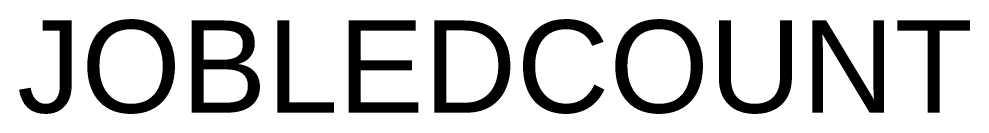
# Model space of a CAD drawing. Header units: inches. Extents: x 0 to 20.7, y 0 to 2.
import ezdxf

# ---------------------------------------------------------------- set-up
doc = ezdxf.new("R2010")
doc.units = ezdxf.units.IN
doc.header["$LTSCALE"] = 0.5
doc.header["$MEASUREMENT"] = 0
doc.layers.add('FAB DWG', color=7, linetype='CONTINUOUS', plot=False)
doc.styles.get("Standard").update_dxf_attribs({"font": 'arial.ttf'})

msp = doc.modelspace()

# ---------------------------------------------------------------- texts
at = {"layer": 'FAB DWG', "color": 0, "ltscale": 0.5, "transparency": 16777216}
msp.add_attdef('JOBLEDCOUNT', (0, 0), 'XYZ', height=2, dxfattribs=at)

doc.saveas('drawing.dxf')
